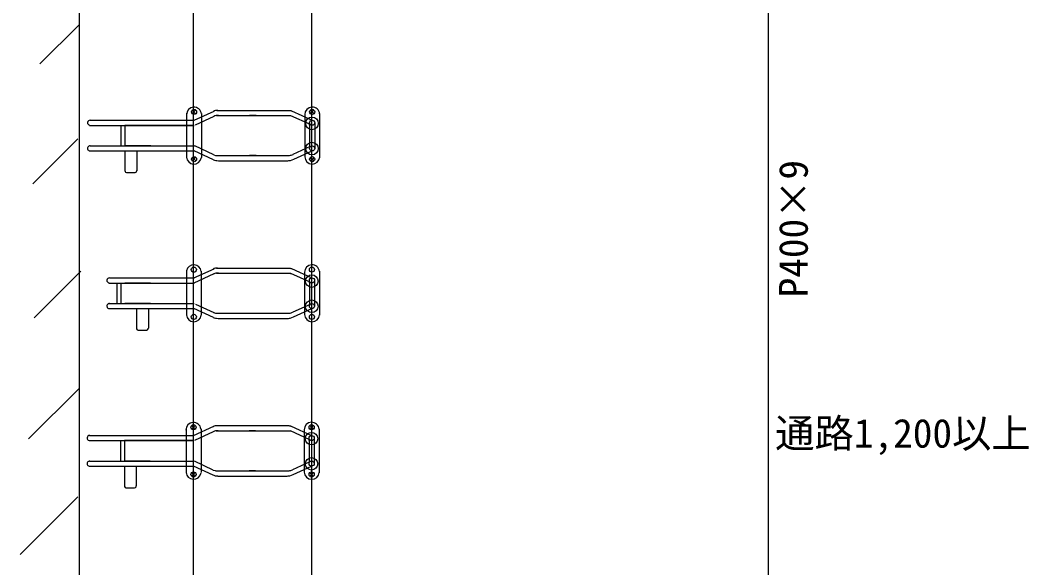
# Model space of a CAD drawing. Units: millimetres, scale not verified. Extents: x -16609 to -13857, y -2155 to 3870.
# Drawn here: x -16419 to -13857, y -615 to 777 of the extents above; entities that cross this region are included whole.
import ezdxf
from ezdxf.enums import TextEntityAlignment as Align

# ---------------------------------------------------------------- set-up
doc = ezdxf.new("R2010")
doc.units = ezdxf.units.MM
doc.header["$LTSCALE"] = 50
doc.layers.add('0-0', color=7, linetype='Continuous')
doc.styles.add('ＭＳ ゴシック', font='')
doc.styles.get('ＭＳ ゴシック').set_extended_font_data('MS Gothic')

msp = doc.modelspace()

# ---------------------------------------------------------------- linework, layer by layer
at = {"layer": '0-0'}
for p, q in [((-16269.01, 3263.01), (-16269.01, -2105.91)), ((-15979.01, 2746.65), (-15979.01, -1716.56)), ((-15679.01, 2746.65), (-15679.01, -1716.56)), ((-15679.01, 2746.65), (-15679.01, -1716.56)), ((-14519.01, 2376.54), (-14519.01, -2105.91)), ((-16269.11, 765.08), (-16368.6, 665.59)), ((-15996.19, 540.88), (-15996.19, 427.27)), ((-15981.92, 547.88), (-15973.22, 539.18)), ((-15981.55, 539.18), (-15973.22, 547.88)), ((-15977.18, 522.69), (-15925.9, 546)), ((-15958.19, 539.81), (-15958.19, 428.23)), ((-15919.7, 547.69), (-15734.82, 547.69)), ((-15734.99, 547.71), (-15733.53, 547.57)), ((-15729.38, 546.41), (-15677.2, 522.71)), ((-15682.18, 547.83), (-15672.81, 539.96)), ((-15681.88, 539.36), (-15672.81, 547.83)), ((-15658.19, 539.74), (-15658.19, 427.7)), ((-16241.08, 522.69), (-15977.08, 522.69)), ((-15927.14, 532.32), (-15974.65, 510.19)), ((-15920, 534.69), (-15733.27, 534.69)), ((-15819.75, 534.67), (-15836.03, 534.67)), ((-15681.78, 511.77), (-15731.03, 534.16)), ((-15696.19, 537.71), (-15696.19, 429.54)), ((-15683.66, 509.9), (-15683.66, 512.61)), ((-15677.17, 513.72), (-15677.12, 513.72)), ((-15670.69, 518.41), (-15670.69, 518.37)), ((-15670.69, 516.81), (-15670.69, 450.26)), ((-16242.43, 509.69), (-15976.81, 509.69)), ((-16217.46, 509.68), (-15977.06, 509.68)), ((-16162.69, 509.7), (-16162.69, 457.66)), ((-16152.69, 509.64), (-16152.69, 457.66)), ((-15683.69, 509.86), (-15683.69, 454.74)), ((-16271.89, 475.76), (-16386.51, 361.15)), ((-16241.92, 444.69), (-15977.01, 444.69)), ((-16241.34, 457.69), (-15976.33, 457.69)), ((-16157.52, 457.69), (-16080.62, 457.69)), ((-16152.69, 444.69), (-16152.69, 394.02)), ((-16122.69, 444.59), (-16122.69, 394.38)), ((-15927.5, 422.1), (-15977.18, 444.69)), ((-15977.15, 457.67), (-15976.87, 457.54)), ((-15927.24, 434.95), (-15974.8, 457.24)), ((-15682.05, 455.51), (-15725.88, 435.55)), ((-15723.87, 423.47), (-15677.19, 444.69)), ((-15981.55, 427.57), (-15973.22, 420.01)), ((-15980.79, 419.25), (-15973.6, 428.71)), ((-15958.69, 426.48), (-15958.18, 428.22)), ((-15927.24, 434.95), (-15922.32, 433.4)), ((-15917.6, 432.83), (-15913.07, 432.73)), ((-15915.29, 419.69), (-15739.49, 419.69)), ((-15913.55, 432.69), (-15739.77, 432.69)), ((-15819.66, 432.69), (-15835.99, 432.69)), ((-15682.18, 427.48), (-15673.11, 419.93)), ((-15681.88, 419.62), (-15673.11, 427.48)), ((-16152.68, 409.7), (-16152.68, 393.73)), ((-16148.16, 389.69), (-16127.18, 389.69)), ((-16264.73, 139.09), (-16382.92, 20.9)), ((-15996.71, 140.24), (-15996.71, 26.63)), ((-15926.52, 132.31), (-15977.71, 109.05)), ((-15977.7, 122.05), (-15926.43, 145.36)), ((-15958.71, 139.17), (-15958.71, 27.59)), ((-15920.53, 134.06), (-15733.8, 134.06)), ((-15920.23, 147.06), (-15735.35, 147.06)), ((-15735.52, 147.08), (-15734.06, 146.93)), ((-15682.31, 111.13), (-15731.55, 133.52)), ((-15729.9, 145.78), (-15677.72, 122.08)), ((-15696.71, 137.08), (-15696.71, 28.9)), ((-15658.71, 139.11), (-15658.71, 27.06)), ((-16193.26, 109.06), (-15976.83, 109.06)), ((-16191.87, 122.06), (-15975.87, 122.06)), ((-16173.44, 108.64), (-16173.44, 56.99)), ((-16173.44, 108.16), (-16173.44, 57.04)), ((-16163.21, 109.06), (-16163.21, 57.03)), ((-15684.21, 109.22), (-15684.21, 50.85)), ((-15684.19, 109.26), (-15684.19, 116.17)), ((-15671.21, 117.78), (-15671.21, 117.74)), ((-15671.21, 116.17), (-15671.21, 49.63)), ((-16193.44, 57.06), (-15976.86, 57.06)), ((-15977.67, 57.04), (-15977.4, 56.91)), ((-15973.18, 54.99), (-15927.05, 34.02)), ((-15682.57, 54.88), (-15726.41, 34.91)), ((-16193.05, 44.06), (-15977.54, 44.06)), ((-16123.44, 43.91), (-16123.44, -7.95)), ((-16123.21, 44.42), (-16123.21, -6.25)), ((-16093.21, 44.32), (-16093.21, -5.89)), ((-15928.02, 21.47), (-15977.71, 44.05)), ((-15927.77, 34.31), (-15922.85, 32.77)), ((-15918.13, 32.19), (-15913.59, 32.1)), ((-15914.08, 32.06), (-15740.3, 32.06)), ((-15724.4, 22.83), (-15677.72, 44.05)), ((-15915.81, 19.06), (-15740.02, 19.06)), ((-16118.69, -10.58), (-16097.71, -10.58)), ((-16268.97, -158.84), (-16397.25, -287.12)), ((-15983.24, -253.1), (-15974.54, -261.8)), ((-15982.86, -261.8), (-15974.54, -253.1)), ((-15978.49, -278.29), (-15927.22, -254.98)), ((-15921.02, -253.29), (-15736.14, -253.29)), ((-15736.31, -253.27), (-15734.85, -253.41)), ((-15730.69, -254.57), (-15678.51, -278.27)), ((-15683.5, -253.15), (-15674.12, -261.02)), ((-15683.19, -261.62), (-15674.12, -253.15)), ((-16242.39, -278.29), (-15978.39, -278.29)), ((-15997.5, -260.1), (-15997.5, -373.71)), ((-15928.45, -268.66), (-15975.97, -290.78)), ((-15959.5, -261.17), (-15959.5, -372.75)), ((-15921.31, -266.29), (-15734.58, -266.29)), ((-15821.07, -266.31), (-15837.35, -266.31)), ((-15683.1, -289.21), (-15732.34, -266.82)), ((-15697.5, -263.27), (-15697.5, -371.44)), ((-15659.5, -261.24), (-15659.5, -373.28)), ((-16243.75, -291.29), (-15978.13, -291.29)), ((-16218.77, -291.3), (-15978.38, -291.3)), ((-16164, -291.28), (-16164, -343.32)), ((-16154, -291.34), (-16154, -343.32)), ((-15685, -291.12), (-15685, -346.24)), ((-15684.98, -291.08), (-15684.98, -288.37)), ((-15678.49, -287.26), (-15678.43, -287.26)), ((-15672, -282.56), (-15672, -282.61)), ((-15672, -284.17), (-15672, -350.72)), ((-16243.24, -356.29), (-15978.32, -356.29)), ((-16242.66, -343.29), (-15977.65, -343.29)), ((-16158.84, -343.29), (-16081.94, -343.29)), ((-16154, -356.29), (-16154, -406.96)), ((-16124, -356.39), (-16124, -406.6)), ((-15928.81, -378.88), (-15978.5, -356.29)), ((-15978.46, -343.31), (-15978.18, -343.44)), ((-15928.56, -366.03), (-15976.11, -343.74)), ((-15683.36, -345.47), (-15727.2, -365.43)), ((-15725.19, -377.51), (-15678.5, -356.29)), ((-15982.86, -373.41), (-15974.54, -380.97)), ((-15982.1, -381.73), (-15974.91, -372.27)), ((-15960.01, -374.5), (-15959.5, -372.76)), ((-15928.56, -366.03), (-15923.64, -367.57)), ((-15918.91, -368.15), (-15914.38, -368.25)), ((-15916.6, -381.29), (-15740.81, -381.29)), ((-15914.86, -368.29), (-15741.09, -368.29)), ((-15820.97, -368.29), (-15837.31, -368.29)), ((-15683.5, -373.5), (-15674.42, -381.05)), ((-15683.19, -381.36), (-15674.42, -373.5)), ((-16154, -391.28), (-16154, -407.25)), ((-16271.89, -433.97), (-16418.74, -580.82)), ((-16149.48, -411.29), (-16128.5, -411.29))]:
    msp.add_line(p, q, dxfattribs=at)
at = {"layer": '0-0', "color": 4}
for p, q in [((-15836.09, 534.69), (-15819.91, 534.69)), ((-15977.09, 509.69), (-16152.82, 509.69)), ((-16087.24, 457.69), (-16152.82, 457.69)), ((-15836.09, 432.69), (-15819.91, 432.69)), ((-16087.77, 109.06), (-16153.35, 109.06)), ((-16087.77, 57.06), (-16153.35, 57.06)), ((-15837.4, -266.29), (-15821.22, -266.29)), ((-15978.41, -291.29), (-16154.14, -291.29)), ((-16088.56, -343.29), (-16154.14, -343.29)), ((-15837.4, -368.29), (-15821.22, -368.29))]:
    msp.add_line(p, q, dxfattribs=at)
at = {"layer": '0-0'}
for points in [[(-15733.53, 547.54), (-15732.58, 547.39), (-15732.3, 547.35), (-15731.1, 546.96), (-15730.19, 546.67), (-15729.57, 546.47), (-15729.33, 546.4)], [(-15733.31, 534.7), (-15732.79, 534.65), (-15732.36, 534.58), (-15732.22, 534.56), (-15732.04, 534.49), (-15731.72, 534.38), (-15731.35, 534.26), (-15731, 534.14)], [(-15739.49, 432.69), (-15736.34, 432.89), (-15734.54, 433.09), (-15732.19, 433.49), (-15730.15, 434.09), (-15728.07, 434.73), (-15725.8, 435.65)], [(-15928.11, 422.32), (-15925.31, 421.55), (-15921.94, 420.39), (-15919.34, 420.1), (-15915.29, 419.81)], [(-15922.23, 433.31), (-15920.11, 433.12), (-15917.79, 432.83)], [(-15739.33, 419.75), (-15736.46, 419.95), (-15733.82, 420.23), (-15732.19, 420.55), (-15728.19, 421.71), (-15723.84, 423.51)], [(-15734.06, 146.9), (-15733.1, 146.76), (-15732.83, 146.72), (-15731.63, 146.33), (-15730.72, 146.04), (-15730.09, 145.83), (-15729.86, 145.76)], [(-15733.83, 134.06), (-15733.31, 134.01), (-15732.89, 133.95), (-15732.74, 133.93), (-15732.57, 133.86), (-15732.24, 133.75), (-15731.87, 133.63), (-15731.53, 133.51)], [(-15922.75, 32.67), (-15920.63, 32.48), (-15918.32, 32.19)], [(-15740.02, 32.06), (-15736.87, 32.26), (-15735.07, 32.46), (-15732.71, 32.86), (-15730.68, 33.46), (-15728.6, 34.1), (-15726.32, 35.01)], [(-15928.64, 21.68), (-15925.84, 20.91), (-15922.46, 19.75), (-15919.86, 19.47), (-15915.81, 19.18)], [(-15739.86, 19.12), (-15736.99, 19.32), (-15734.35, 19.6), (-15732.71, 19.92), (-15728.72, 21.08), (-15724.36, 22.87)], [(-15734.85, -253.44), (-15733.89, -253.59), (-15733.62, -253.63), (-15732.42, -254.02), (-15731.5, -254.31), (-15730.88, -254.51), (-15730.65, -254.58)], [(-15734.62, -266.28), (-15734.1, -266.33), (-15733.68, -266.4), (-15733.53, -266.42), (-15733.35, -266.49), (-15733.03, -266.6), (-15732.66, -266.72), (-15732.32, -266.84)], [(-15929.42, -378.66), (-15926.63, -379.43), (-15923.25, -380.59), (-15920.65, -380.88), (-15916.6, -381.17)], [(-15923.54, -367.67), (-15921.42, -367.86), (-15919.11, -368.15)], [(-15740.81, -368.29), (-15737.65, -368.09), (-15735.86, -367.89), (-15733.5, -367.49), (-15731.46, -366.89), (-15729.39, -366.25), (-15727.11, -365.33)], [(-15740.65, -381.23), (-15737.77, -381.03), (-15735.14, -380.75), (-15733.5, -380.43), (-15729.51, -379.27), (-15725.15, -377.47)]]:
    msp.add_lwpolyline(points, dxfattribs=at)
for centre, radius in [((-15977.18, 543.68), 6.5), ((-15677.19, 543.7), 6.5), ((-15677.61, 514.52), 16), ((-15677.14, 516.23), 6.5), ((-15677.61, 450.73), 16), ((-15677.18, 451.17), 6.5), ((-15977.18, 423.69), 6.5), ((-15677.19, 423.69), 6.5), ((-15977.71, 143.05), 6.5), ((-15678.13, 113.89), 16), ((-15677.71, 143.06), 6.5), ((-15677.67, 115.59), 6.5), ((-15678.13, 50.1), 16), ((-15677.71, 50.53), 6.5), ((-15977.71, 23.05), 6.5), ((-15677.71, 23.05), 6.5), ((-15978.5, -257.3), 6.5), ((-15678.5, -257.28), 6.5), ((-15678.92, -286.46), 16), ((-15678.46, -284.75), 6.5), ((-15678.92, -350.25), 16), ((-15678.5, -349.81), 6.5), ((-15978.49, -377.29), 6.5), ((-15678.5, -377.29), 6.5)]:
    msp.add_circle(centre, radius, dxfattribs=at)
for centre, radius, start, end in [((-15977.3, 536.88), 19, 6.37365, 181.07338), ((-15917.75, 527.63), 20, 87.01958, 119.85902), ((-15677.12, 537.18), 19, 4.73418, 179.99868), ((-16241.09, 516.11), 6.5, 87.5583, 258.10054), ((-15917.52, 514.79), 20, 82.13454, 118.74397), ((-15677.12, 537.18), 19, 184.6594, 184.7176), ((-15677.12, 537.18), 19, 351.94817, 351.97833), ((-16241.14, 451.19), 6.5, 85.91438, 276.67989), ((-15977.3, 430.36), 19, 185.06571, 348.23108), ((-15677.03, 430.44), 19, 182.13039, 355.49795), ((-16147.71, 394.57), 5, 172.61396, 284.53446), ((-16127.64, 394.57), 5, 252.21611, 4.23639), ((-15977.82, 136.25), 19, 6.37365, 168.24214), ((-15677.65, 136.55), 19, 4.73418, 179.99868), ((-15918.28, 127), 20, 87.01958, 119.85902), ((-15918.04, 114.16), 20, 82.13454, 118.74397), ((-15677.65, 136.55), 19, 184.6594, 184.7176), ((-15677.65, 136.55), 19, 351.94817, 351.97833), ((-16191.94, 115.56), 6.5, 87.5583, 258.10054), ((-16191.94, 50.5), 6.5, 85.91438, 276.67989), ((-15977.82, 29.72), 19, 185.06571, 353.89508), ((-15677.55, 29.8), 19, 182.13039, 355.49795), ((-16118.23, -5.7), 5, 172.61396, 284.53446), ((-16098.17, -5.7), 5, 252.21611, 4.23639), ((-15978.61, -264.1), 19, 6.37365, 181.07338), ((-15919.07, -273.35), 20, 87.01958, 119.85902), ((-15678.43, -263.8), 19, 4.73418, 179.99868), ((-16242.4, -284.86), 6.5, 87.5583, 258.10054), ((-15918.83, -286.19), 20, 82.13454, 118.74397), ((-15678.43, -263.8), 19, 184.6594, 184.7176), ((-15678.43, -263.8), 19, 351.94817, 351.97833), ((-16242.45, -349.79), 6.5, 85.91438, 276.67989), ((-15978.61, -370.62), 19, 185.06571, 348.23108), ((-15678.34, -370.54), 19, 182.13039, 355.49795), ((-16149.02, -406.41), 5, 172.61396, 284.53446), ((-16128.95, -406.41), 5, 252.21611, 4.23639)]:
    msp.add_arc(centre, radius, start, end, dxfattribs=at)

# ---------------------------------------------------------------- texts
at = {"layer": '0-0', "color": 4, "style": 'ＭＳ ゴシック'}
msp.add_text('P400×9', height=73.31, rotation=90, dxfattribs=at).set_placement((-14396.47, 72.63), align=Align.BOTTOM_LEFT)
msp.add_text('通路1,200以上', height=73.31, dxfattribs=at).set_placement((-14501.47, -331.22), align=Align.BOTTOM_LEFT)

doc.saveas('drawing.dxf')
